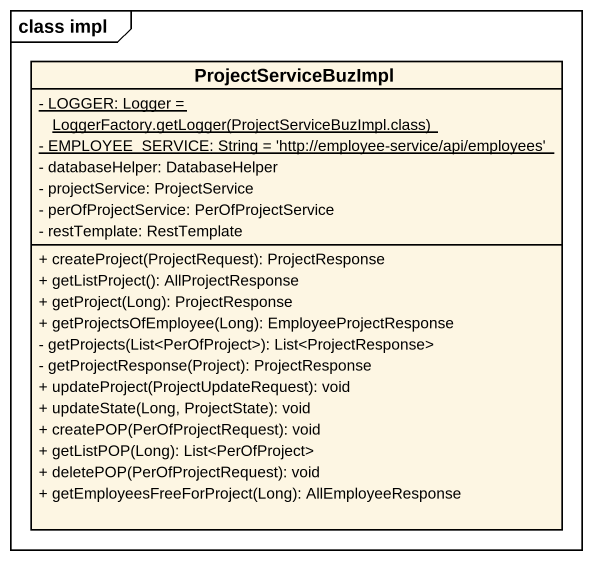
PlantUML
@startuml
mainframe class impl
hide circle
hide empty members
skinparam classAttributeIconSize 0
class ProjectServiceBuzImpl {
  {static} {field} - LOGGER: Logger = LoggerFactory.getLogger(ProjectServiceBuzImpl.class)
  {static} - EMPLOYEE_SERVICE: String = 'http://employee-service/api/employees'
  - databaseHelper: DatabaseHelper
  - projectService: ProjectService
  - perOfProjectService: PerOfProjectService
  - restTemplate: RestTemplate
  + createProject(ProjectRequest): ProjectResponse
  + getListProject(): AllProjectResponse
  + getProject(Long): ProjectResponse
  + getProjectsOfEmployee(Long): EmployeeProjectResponse
  - getProjects(List<PerOfProject>): List<ProjectResponse>
  - getProjectResponse(Project): ProjectResponse
  + updateProject(ProjectUpdateRequest): void
  + updateState(Long, ProjectState): void
  + createPOP(PerOfProjectRequest): void
  + getListPOP(Long): List<PerOfProject>
  + deletePOP(PerOfProjectRequest): void
  + getEmployeesFreeForProject(Long): AllEmployeeResponse
}
@enduml
